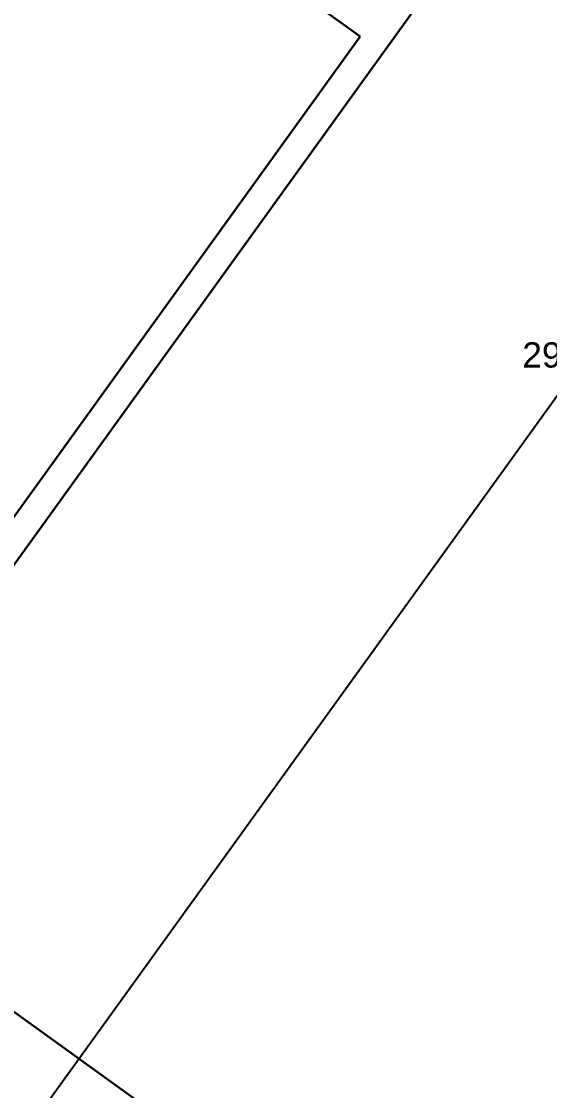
# Model space of a CAD drawing. Header units: metres. Extents: x 141303 to 146299, y 125960 to 127091.
# Drawn here: x 146024.86 to 146028.61, y 126149.38 to 126156.98 of the extents above; entities that cross this region are included whole.
import ezdxf

# ---------------------------------------------------------------- set-up
doc = ezdxf.new("R2010")
doc.units = ezdxf.units.M
doc.header["$MEASUREMENT"] = 0
doc.layers.add('DIMENSION', color=50, linetype='Continuous')
doc.layers.add('NVMI_WALL', color=7, linetype='Continuous', lineweight=30)
doc.layers.add('PLINTH', color=80, linetype='Continuous', lineweight=30)
doc.styles.get("Standard").update_dxf_attribs({"font": 'arial.ttf'})
doc.dimstyles.get("Standard").update_dxf_attribs({"dimtxt": 0.18, "dimasz": 0.18, "dimexe": 0.18, "dimexo": 0.0625, "dimgap": 0.09, "dimtad": 0, "dimtih": 1, "dimtoh": 1, "dimdec": 4, "dimzin": 0, "dimdsep": 46, "dimtxsty": 'Standard', "dimcen": 0.09, "dimadec": 0, "dimazin": 0, "dimtfac": 1, "dimtdec": 4, "dimtofl": 0, "dimtmove": 0, "dimatfit": 3, "dimfxl": 1, "dimtolj": 1, "dimtzin": 0, "dimarcsym": 0})

# ---------------------------------------------------------------- blocks, each defined once
blk = doc.blocks.new('*D335')
at = {"layer": 'Defpoints', "color": 0, "transparency": 16777216}
for p in [(146035.3857, 126167.7902), (146037.354, 126166.3715), (146018.4272, 126144.2621)]:
    blk.add_point(p, dxfattribs=at)
at = {"layer": 'DIMENSION', "color": 0, "lineweight": -2, "transparency": 16777216}
for p, q in [((146035.4364, 126167.7537), (146037.5, 126166.2663)), ((146037.2487, 126166.2255), (146029.0058, 126154.7894)), ((146020.5007, 126142.9895), (146028.7436, 126154.4256)), ((146018.4779, 126144.2256), (146020.5415, 126142.7382))]:
    blk.add_line(p, q, dxfattribs=at)
at = {"layer": 'DIMENSION', "color": 0, "transparency": 16777216}
for points in [[(146037.2244, 126166.243), (146037.2731, 126166.208), (146037.354, 126166.3715)], [(146020.4764, 126143.007), (146020.5251, 126142.9719), (146020.3955, 126142.8434)]]:
    blk.add_solid(points, dxfattribs=at)
at = {"layer": 'DIMENSION', "color": 0, "transparency": 16777216, "insert": (146028.8747, 126154.6075), "char_height": 0.18, "attachment_point": 5}
blk.add_mtext('\\A1;29.0028', dxfattribs=at)

msp = doc.modelspace()

# ---------------------------------------------------------------- linework, layer by layer
at = {"layer": 'NVMI_WALL'}
for p, q in [((146018.42724, 126144.26211), (146035.38572, 126167.7902)), ((146027.26967, 126156.87209), (146023.05124, 126159.91263)), ((146023.17663, 126151.19344), (146027.26967, 126156.87209)), ((146023.17663, 126151.19344), (146027.26967, 126156.87209)), ((146023.17663, 126151.19344), (146027.26967, 126156.87209)), ((146026.59091, 126148.65707), (146023.34597, 126150.99595))]:
    msp.add_line(p, q, dxfattribs=at)
at = {"layer": 'PLINTH'}
for p, q in [((146023.3031, 126151.02685), (146035.38572, 126167.7902)), ((146026.59091, 126148.65707), (146023.3031, 126151.02685))]:
    msp.add_line(p, q, dxfattribs=at)

# ---------------------------------------------------------------- dimensions: what is measured, and where the dimension line sits
at = {"layer": 'DIMENSION'}
dim = msp.add_aligned_dim(p1=(146018.42724, 126144.26211), p2=(146035.38572, 126167.7902), distance=-2.42625, dimstyle='Standard', dxfattribs=at)
dim.commit()
dim.dimension.update_dxf_attribs({"geometry": '*D335', "text_midpoint": (146028.87474, 126154.60748)})

doc.saveas('drawing.dxf')
